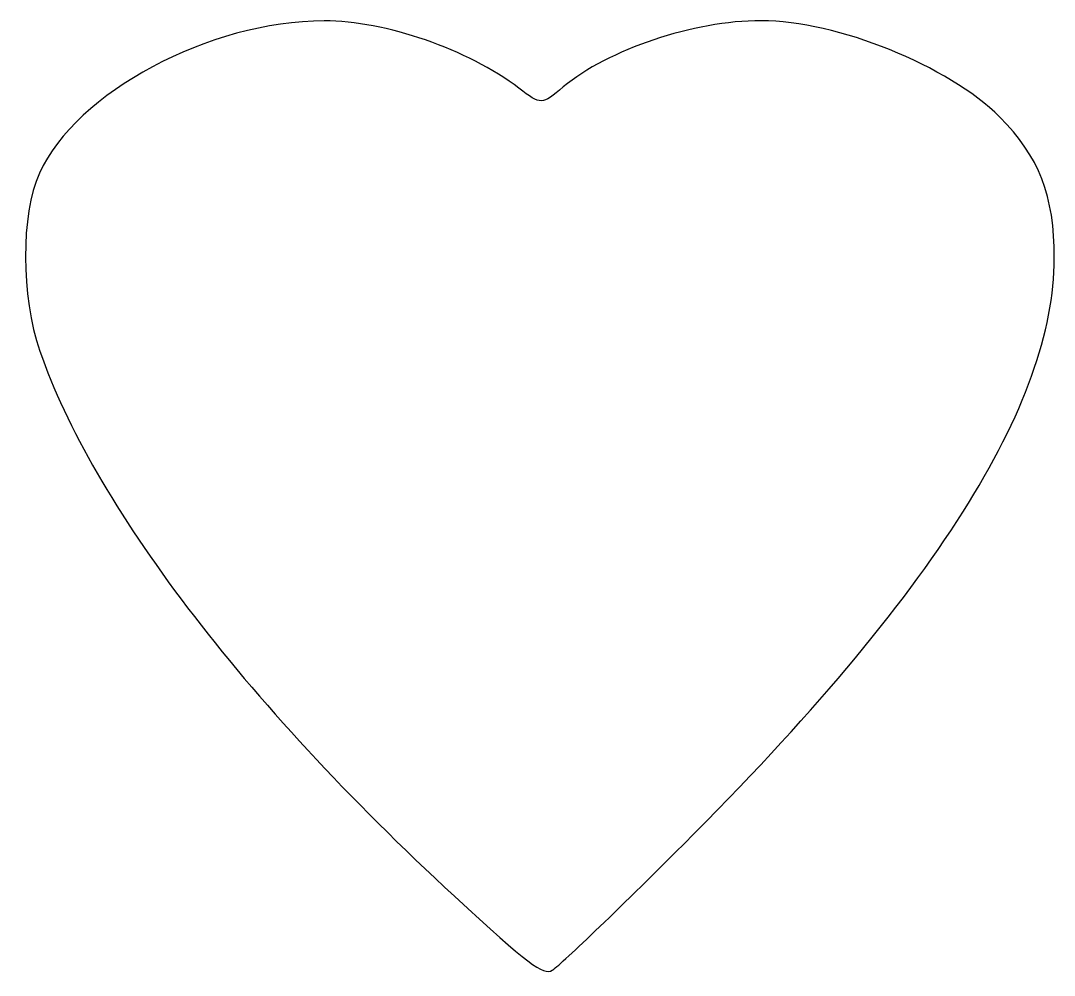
# Model space of a CAD drawing. Header units: centimetres. Extents: x -6.39 to -1.67, y 4.68 to 9.04.
import ezdxf

# ---------------------------------------------------------------- set-up
doc = ezdxf.new("R2010")
doc.units = ezdxf.units.CM
doc.header["$MEASUREMENT"] = 0
doc.layers.add('Layer 1', color=7, linetype='Continuous')

msp = doc.modelspace()

# ---------------------------------------------------------------- linework, layer by layer
at = {"layer": 'Layer 1'}
msp.add_open_spline([(-4.41315, 5.04017), (-5.37778, 5.92869), (-6.06602, 6.83331), (-6.30609, 7.52828), (-6.30609, 7.52828), (-6.39292, 7.77962), (-6.39385, 8.15105), (-6.30813, 8.3406), (-6.30813, 8.3406), (-6.14139, 8.7093), (-5.53137, 9.03531), (-5.00776, 9.03555), (-5.00776, 9.03555), (-4.72828, 9.03569), (-4.35079, 8.90525), (-4.11891, 8.72842), (-4.11891, 8.72842), (-4.01727, 8.65092), (-4.01459, 8.65099), (-3.91623, 8.73374), (-3.91623, 8.73374), (-3.71293, 8.90482), (-3.32008, 9.03641), (-3.01266, 9.03641), (-3.01266, 9.03641), (-2.66711, 9.03641), (-2.15709, 8.83041), (-1.92297, 8.59629), (-1.92297, 8.59629), (-1.7428, 8.41612), (-1.67401, 8.23811), (-1.67401, 7.95199), (-1.67401, 7.95199), (-1.67401, 7.28699), (-2.22499, 6.41686), (-3.36885, 5.27542), (-3.36885, 5.27542), (-3.66995, 4.97496), (-3.93895, 4.71701), (-3.96663, 4.70219), (-3.96663, 4.70219), (-4.00976, 4.67911), (-4.07369, 4.7275), (-4.41315, 5.04017)], degree=3, knots=[0, 0, 0, 0, 0.0833333, 0.0833333, 0.0833333, 0.0833333, 0.1666667, 0.1666667, 0.1666667, 0.1666667, 0.25, 0.25, 0.25, 0.25, 0.3333333, 0.3333333, 0.3333333, 0.3333333, 0.4166667, 0.4166667, 0.4166667, 0.4166667, 0.5, 0.5, 0.5, 0.5, 0.5833333, 0.5833333, 0.5833333, 0.5833333, 0.6666667, 0.6666667, 0.6666667, 0.6666667, 0.75, 0.75, 0.75, 0.75, 0.8333333, 0.8333333, 0.8333333, 0.8333333, 1, 1, 1, 1], dxfattribs=at)

doc.saveas('drawing.dxf')
